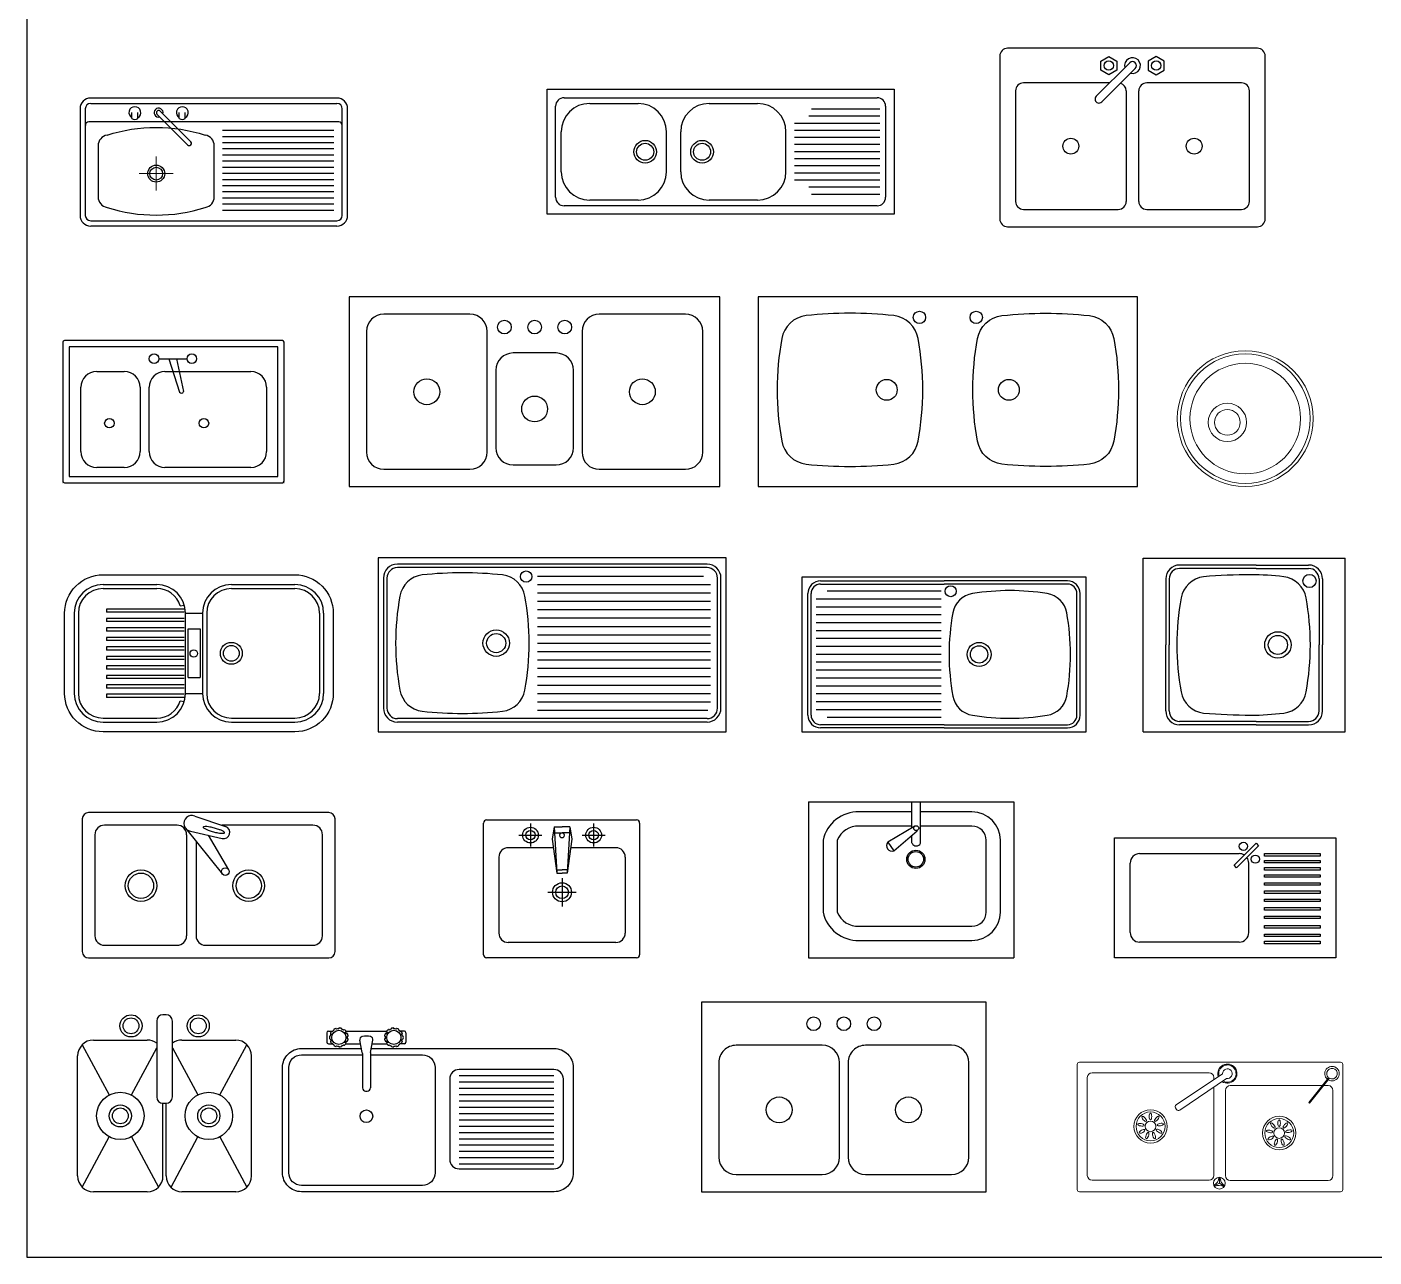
# Model space of a CAD drawing. Header units: inches. Extents: x 5253 to 5716, y 3226 to 3520.
# Drawn here: x 5253.2 to 5408.2, y 3225.5 to 3367.1 of the extents above; entities that cross this region are included whole.
import ezdxf

# ---------------------------------------------------------------- set-up
doc = ezdxf.new("R2010")
doc.units = ezdxf.units.IN
doc.header["$MEASUREMENT"] = 0
doc.layers.add('EX-A-FLOR-FIXT', color=2, linetype='Continuous')

# ---------------------------------------------------------------- blocks, each defined once
blk = doc.blocks.new('A$C24281843')
for p, q in [((1.6258, 0.81), (0.0675, 0.81)), ((0.0675, 0.7762), (1.6258, 0.7762)), ((0, 0.7425), (0, 0.0675)), ((0.3284, 0.6806), (0.3284, 0.7181)), ((0.3659, 0.6806), (0.3659, 0.7181)), ((0.4872, 0.7082), (0.6811, 0.5143)), ((0.701, 0.5342), (0.5071, 0.7281)), ((0.6284, 0.6806), (0.6284, 0.7181)), ((0.6659, 0.6806), (0.6659, 0.7181)), ((1.6933, 0.0675), (1.6933, 0.7425)), ((1.637, 0.66), (0.0563, 0.66)), ((0.134, 0.66), (0.0563, 0.66)), ((0.902, 0.6066), (1.607, 0.6066)), ((0.902, 0.5677), (1.607, 0.5677)), ((0.902, 0.5288), (1.607, 0.5288)), ((0.1145, 0.5081), (0.1145, 0.1856)), ((0.8495, 0.1856), (0.8495, 0.5081)), ((0.902, 0.49), (1.607, 0.49)), ((0.902, 0.4511), (1.607, 0.4511)), ((0.902, 0.4122), (1.607, 0.4122)), ((0.902, 0.3733), (1.607, 0.3733)), ((0.902, 0.3345), (1.607, 0.3345)), ((0.902, 0.2956), (1.607, 0.2956)), ((0.902, 0.2567), (1.607, 0.2567)), ((0.902, 0.2179), (1.607, 0.2179)), ((0.902, 0.179), (1.607, 0.179)), ((0.902, 0.1401), (1.607, 0.1401)), ((0.902, 0.1012), (1.607, 0.1012)), ((0.0675, 0.0337), (1.6258, 0.0337)), ((1.6258, 0), (0.0675, 0))]:
    blk.add_line(p, q)
at = {"lineweight": 0}
for p, q in [((0.482, 0.4393), (0.482, 0.2243)), ((0.3745, 0.3318), (0.5895, 0.3318))]:
    blk.add_line(p, q, dxfattribs=at)
for points in [[(0.0337, 0.7425), (0.0337, 0.0675)], [(1.6595, 0.0675), (1.6595, 0.7425)]]:
    blk.add_lwpolyline(points)
for points in [[(0.1715, 0.5764, -0.154641), (0.7925, 0.5764)], [(0.1715, 0.1174, 0.154641), (0.7925, 0.1174, -0.022148)]]:
    blk.add_lwpolyline(points, format="xyb")
for radius in [0.0538, 0.0403]:
    blk.add_circle((0.482, 0.3318), radius)
for centre, radius, start, end in [((0.0675, 0.7425), 0.0675, 90, 180), ((0.0675, 0.7425), 0.0338, 90, 180), ((1.6258, 0.7425), 0.0675, 0, 90), ((1.6258, 0.7425), 0.0338, 0, 90), ((0.3472, 0.7181), 0.0375, 300, 240), ((0.4972, 0.7181), 0.0281, 345, 285), ((0.4972, 0.7181), 0.0141, 45, 225), ((0.6472, 0.7181), 0.0375, 300, 240), ((0.0563, 0.6375), 0.0225, 90, 180), ((0.3472, 0.7064), 0.0318, 233.91527, 306.08473), ((0.6472, 0.7064), 0.0318, 233.91527, 306.08473), ((1.637, 0.6375), 0.0225, 0, 90), ((0.1845, 0.5076), 0.07, 100.67076, 179.56936), ((0.6911, 0.5242), 0.0141, 225, 45), ((0.7795, 0.5076), 0.07, 0.43064, 79.32924), ((0.1845, 0.1862), 0.07, 180.43064, 259.32924), ((0.7795, 0.1862), 0.07, 280.67076, 359.56936), ((0.0675, 0.0675), 0.0675, 180, 270), ((0.0675, 0.0675), 0.0338, 180, 270), ((1.6258, 0.0675), 0.0675, 270, 0), ((1.6258, 0.0675), 0.0338, 270, 0)]:
    blk.add_arc(centre, radius, start, end)
blk = doc.blocks.new('C1-22')
for p, q in [((0, 0), (0, 44)), ((0, 44), (122, 44)), ((122, 44), (122, 0)), ((3, 6), (3, 38)), ((6, 41), (116, 41)), ((15, 39), (32, 39)), ((57, 39), (74, 39)), ((119, 38), (119, 6)), ((117, 34.5), (92, 34.5)), ((117, 37), (93, 37)), ((5, 15), (5, 29)), ((42, 15), (42, 29)), ((47, 15), (47, 29)), ((84, 15), (84, 29)), ((117, 32), (87, 32)), ((117, 29.5), (87, 29.5)), ((117, 27), (87, 27)), ((117, 24.5), (87, 24.5)), ((117, 22), (87, 22)), ((117, 19.5), (87, 19.5)), ((117, 17), (87, 17)), ((117, 14.5), (87, 14.5)), ((117, 12), (87, 12)), ((117, 9.5), (92, 9.5)), ((32, 5), (15, 5)), ((74, 5), (57, 5)), ((117, 7), (93, 7)), ((122, 0), (0, 0)), ((116, 3), (6, 3))]:
    blk.add_line(p, q)
for centre, radius in [((34.5, 22), 4), ((34.5, 22), 3), ((54.5, 22), 4), ((54.5, 22), 3)]:
    blk.add_circle(centre, radius)
for centre, radius, start, end in [((6, 38), 3, 90, 180), ((15, 29), 10, 90, 180), ((32, 29), 10, 0, 90), ((57, 29), 10, 90, 180), ((74, 29), 10, 0, 90), ((116, 38), 3, 0, 90), ((15, 15), 10, 180, 270), ((32, 15), 10, 270, 0), ((57, 15), 10, 180, 270), ((74, 15), 10, 270, 0), ((6, 6), 3, 180, 270), ((116, 6), 3, 270, 0)]:
    blk.add_arc(centre, radius, start, end)
blk = doc.blocks.new('A$C5C9C5CA0')
at = {"xscale": 9, "yscale": 9, "zscale": 9}
blk.add_blockref('C1-22', (0, 0), dxfattribs=at)
blk = doc.blocks.new('A$C4A50164E')
for p, q in [((815, 565), (25, 565)), ((0, 540), (0, 25)), ((840, 25), (840, 540)), ((50, 485), (50, 135)), ((375, 510), (75, 510)), ((400, 485), (400, 135)), ((440, 135), (440, 485)), ((765, 510), (465, 510)), ((790, 135), (790, 485)), ((517.2, 169.9), (411.2, 63.8)), ((428.8, 46.2), (534.9, 152.2)), ((75, 110), (375, 110)), ((492.7, 110), (765, 110)), ((25, 0), (815, 0))]:
    blk.add_line(p, q)
for points in [[(370, 69.4), (345, 83.9), (320, 69.4), (320, 40.6), (345, 26.1), (370, 40.6)], [(470, 69.4), (495, 83.9), (520, 69.4), (520, 40.6), (495, 26.1), (470, 40.6)]]:
    blk.add_lwpolyline(points, close=True)
for centre, radius in [((225, 310), 25), ((615, 310), 25), ((345, 55), 15), ((495, 55), 15)]:
    blk.add_circle(centre, radius)
for centre, radius, start, end in [((25, 540), 25, 90, 180), ((815, 540), 25, 0, 90), ((75, 485), 25, 90, 180), ((375, 485), 25, 0, 90), ((465, 485), 25, 90, 180), ((765, 485), 25, 0, 90), ((526.1, 161.1), 12.5, 315, 135), ((75, 135), 25, 180, 270), ((375, 135), 25, 270, 0), ((465, 135), 25, 180, 254.3373), ((765, 135), 25, 270, 0), ((420, 55), 25, 75, 15), ((420, 55), 12.5, 135, 315), ((25, 25), 25, 180, 270), ((815, 25), 25, 270, 0)]:
    blk.add_arc(centre, radius, start, end)
blk = doc.blocks.new('A$C1D205A4F')
for p, q in [((0, 600), (0, 0)), ((1172.7, 600), (0, 600)), ((1172.7, 0), (1172.7, 600)), ((381.8, 545.5), (109.1, 545.5)), ((1063.6, 545.5), (790.9, 545.5)), ((54.5, 490.9), (54.5, 109.1)), ((436.4, 109.1), (436.4, 490.9)), ((736.4, 490.9), (736.4, 109.1)), ((1118.2, 109.1), (1118.2, 490.9)), ((54.5, 409.1), (54.5, 109.1)), ((654.5, 422.7), (518.2, 422.7)), ((463.6, 368.2), (463.6, 122.7)), ((709.1, 122.7), (709.1, 368.2)), ((109.1, 54.5), (381.8, 54.5)), ((518.2, 68.2), (654.5, 68.2)), ((790.9, 54.5), (1063.6, 54.5)), ((0, 0), (1172.7, 0))]:
    blk.add_line(p, q)
for centre, radius in [((490.9, 504.5), 21.6), ((586.4, 504.5), 21.6), ((681.8, 504.5), 21.6), ((245.5, 300), 40.9), ((927.3, 300), 40.9), ((586.4, 245.5), 40.9)]:
    blk.add_circle(centre, radius)
for centre, start, end in [((109.1, 490.9), 90, 180), ((381.8, 490.9), 0, 90), ((790.9, 490.9), 90, 180), ((1063.6, 490.9), 0, 90), ((518.2, 368.2), 90, 180), ((654.5, 368.2), 0, 90), ((109.1, 109.1), 180, 270), ((381.8, 109.1), 270, 0), ((518.2, 122.7), 180, 270), ((654.5, 122.7), 270, 0), ((790.9, 109.1), 180, 270), ((1063.6, 109.1), 270, 0)]:
    blk.add_arc(centre, 54.5, start, end)
blk = doc.blocks.new('A$C4D7527A7')
blk.add_lwpolyline([(1200, 0), (1200, 600), (0, 600), (0, 0)], close=True)
for points in [[(290.4, 63.6, 0.025831), (428.9, 70.8, 0.326796), (506.1, 143.8, 0.045328), (520.8, 306, 0.045328), (506.1, 468.2, 0.326796), (428.9, 541.2, 0.025831), (290.4, 548.4, 0.025831), (151.9, 541.2, 0.326796), (74.7, 468.2, 0.045328), (60, 306, 0.045328), (74.7, 143.8, 0.326796), (151.9, 70.8, 0.025831), (290.4, 63.6)], [(909.6, 63.6, -0.025831), (771.1, 70.8, -0.326796), (693.9, 143.8, -0.045328), (679.2, 306, -0.045328), (693.9, 468.2, -0.326796), (771.1, 541.2, -0.025831), (909.6, 548.4, -0.025831), (1048.1, 541.2, -0.326796), (1125.3, 468.2, -0.045328), (1140, 306, -0.045328), (1125.3, 143.8, -0.326796), (1048.1, 70.8, -0.025831), (909.6, 63.6)]]:
    blk.add_lwpolyline(points, format="xyb")
for centre, radius in [((510.2, 535.5), 19.5), ((689.8, 535.5), 19.5), ((406.8, 306), 33), ((793.2, 306), 33)]:
    blk.add_circle(centre, radius)
blk = doc.blocks.new('A$C0C3933DC')
for p, q in [((0, 490), (0, 0)), ((900, 490), (0, 490)), ((59.5, 477.5), (450, 477.5)), ((840.5, 477.5), (450, 477.5)), ((900, 0), (900, 490)), ((19.5, 52.5), (19.5, 437.5)), ((29.5, 52.5), (29.5, 437.5)), ((59.5, 467.5), (450, 467.5)), ((441, 445), (80.7, 445)), ((840.5, 467.5), (450, 467.5)), ((870.5, 52.5), (870.5, 437.5)), ((880.5, 52.5), (880.5, 437.5)), ((441, 420), (45, 420)), ((441, 395), (45, 395)), ((441, 370), (45, 370)), ((441, 345), (45, 345)), ((441, 320), (45, 320)), ((441, 295), (45, 295)), ((441, 270), (45, 270)), ((441, 245), (45, 245)), ((441, 220), (45, 220)), ((441, 195), (45, 195)), ((441, 170), (45, 170)), ((441, 145), (45, 145)), ((441, 120), (45, 120)), ((441, 95), (45, 95)), ((441, 70), (45, 70)), ((441, 45), (80.7, 45)), ((0, 0), (900, 0)), ((450, 22.5), (59.5, 22.5)), ((450, 12.5), (59.5, 12.5)), ((450, 22.5), (840.5, 22.5)), ((450, 12.5), (840.5, 12.5))]:
    blk.add_line(p, q)
for centre, radius in [((471, 445), 17.5), ((561, 245), 38), ((561, 245), 27.5)]:
    blk.add_circle(centre, radius)
for centre, radius, start, end in [((59.5, 437.5), 40, 90, 180), ((840.5, 437.5), 40, 0, 90), ((59.5, 437.5), 30, 90, 180), ((551.5, 363.5), 75, 99.0787, 169.8852), ((658, -303), 750, 80.9213, 99.0787), ((764.5, 363.5), 75, 10.1148, 80.9213), ((840.5, 437.5), 30, 0, 90), ((1216, 245), 750, 169.8852, 190.1148), ((100, 245), 750, 349.8852, 10.1148), ((551.5, 126.5), 75, 190.1148, 260.9213), ((764.5, 126.5), 75, 279.0787, 349.8852), ((59.5, 52.5), 40, 180, 270), ((59.5, 52.5), 30, 180, 270), ((658, 793), 750, 260.9213, 279.0787), ((840.5, 52.5), 30, 270, 0), ((840.5, 52.5), 40, 270, 0)]:
    blk.add_arc(centre, radius, start, end)
blk = doc.blocks.new('A$C2D3F5BEA')
for p, q in [((1100.9, 550.5), (0, 550.5)), ((0, 550.5), (0, 0)), ((1040.4, 530.7), (60.6, 530.7)), ((1040.4, 519.6), (60.6, 519.6)), ((1100.9, 0), (1100.9, 550.5)), ((16.5, 486.6), (16.5, 74.9)), ((27.5, 486.6), (27.5, 74.9)), ((504.2, 493.1), (1029, 493.1)), ((1073.4, 74.9), (1073.4, 486.6)), ((1084.4, 74.9), (1084.4, 486.6)), ((504.2, 466.5), (1051.4, 466.5)), ((504.2, 440), (1051.4, 440)), ((504.2, 413.4), (1051.4, 413.4)), ((504.2, 386.9), (1051.4, 386.9)), ((504.2, 360.4), (1051.4, 360.4)), ((504.2, 333.8), (1051.4, 333.8)), ((504.2, 307.3), (1051.4, 307.3)), ((504.2, 280.7), (1051.4, 280.7)), ((504.2, 254.2), (1051.4, 254.2)), ((504.2, 227.6), (1051.4, 227.6)), ((504.2, 201.1), (1051.4, 201.1)), ((504.2, 174.6), (1051.4, 174.6)), ((504.2, 148), (1051.4, 148)), ((504.2, 121.5), (1051.4, 121.5)), ((504.2, 94.9), (1051.4, 94.9)), ((504.2, 68.4), (1043.1, 68.4)), ((1040.4, 41.8), (60.6, 41.8)), ((1040.4, 30.8), (60.6, 30.8)), ((0, 0), (1100.9, 0))]:
    blk.add_line(p, q)
for centre, radius in [((468.1, 491.3), 17.9), ((373.2, 280.7), 41.8), ((373.2, 280.7), 30.3)]:
    blk.add_circle(centre, radius)
for centre, radius, start, end in [((60.6, 486.6), 44, 90, 180), ((60.6, 486.6), 33, 90, 180), ((1040.4, 486.6), 44, 0, 90), ((1040.4, 486.6), 33, 0, 90), ((149.8, 414.7), 82.6, 97.23, 169.6188), ((266.4, -728.8), 1232, 89.999, 95.9178), ((266.4, -728.8), 1232, 84.0822, 90.001), ((383.1, 414.7), 82.6, 10.3812, 82.77), ((880.8, 280.7), 825.7, 169.6188, 180), ((-347.9, 280.7), 825.7, 0, 10.3812), ((880.8, 280.7), 825.7, 180, 190.3812), ((-347.9, 280.7), 825.7, 349.6188, 0), ((149.8, 146.8), 82.6, 190.3812, 262.77), ((383.1, 146.8), 82.6, 277.23, 349.6188), ((60.6, 74.9), 44, 180, 270), ((60.6, 74.9), 33, 180, 270), ((266.4, 1290.3), 1232, 264.0822, 270.001), ((266.4, 1290.3), 1232, 269.999, 275.9178), ((1040.4, 74.9), 44, 270, 0), ((1040.4, 74.9), 33, 270, 0)]:
    blk.add_arc(centre, radius, start, end)
blk = doc.blocks.new('A$C104A406A')
for p, q in [((121.5, 466.5), (291.5, 466.5)), ((121.5, 453.5), (291.5, 453.5)), ((527.5, 466.5), (728.5, 466.5)), ((527.5, 453.5), (728.5, 453.5)), ((132.9, 388.7), (132.9, 378.7)), ((378.4, 388.7), (132.9, 388.7)), ((365.8, 399.2), (379, 400.6)), ((30.5, 375.5), (30.5, 121.5)), ((43.5, 375.5), (43.5, 121.5)), ((378.4, 378.7), (132.9, 378.7)), ((132.9, 358.7), (132.9, 348.7)), ((378.4, 358.7), (132.9, 358.7)), ((378.4, 348.7), (132.9, 348.7)), ((382.5, 121.5), (382.5, 375.5)), ((382.5, 375.5), (436.5, 375.5)), ((436.5, 375.5), (436.5, 121.5)), ((449.5, 375.5), (449.5, 121.5)), ((806.5, 375.5), (806.5, 121.5)), ((819.5, 375.5), (819.5, 121.5)), ((132.9, 328.7), (132.9, 318.7)), ((378.4, 328.7), (132.9, 328.7)), ((378.4, 318.7), (132.9, 318.7)), ((132.9, 298.7), (132.9, 288.7)), ((378.4, 298.7), (132.9, 298.7)), ((390.5, 171.5), (390.5, 325.5)), ((390.5, 325.5), (428.5, 325.5)), ((428.5, 325.5), (428.5, 171.5)), ((378.4, 288.7), (132.9, 288.7)), ((378.4, 268.7), (132.9, 268.7)), ((132.9, 268.7), (132.9, 258.7)), ((378.4, 258.7), (132.9, 258.7)), ((132.9, 238.7), (132.9, 228.7)), ((378.4, 238.7), (132.9, 238.7)), ((378.4, 228.7), (132.9, 228.7)), ((132.9, 208.7), (132.9, 198.7)), ((378.4, 208.7), (132.9, 208.7)), ((378.4, 198.7), (132.9, 198.7)), ((132.9, 178.7), (132.9, 168.7)), ((378.4, 178.7), (132.9, 178.7)), ((390.5, 171.5), (428.5, 171.5)), ((378.4, 168.7), (132.9, 168.7)), ((132.9, 148.7), (132.9, 138.7)), ((378.4, 148.7), (132.9, 148.7)), ((378.4, 138.7), (132.9, 138.7)), ((132.9, 118.7), (132.9, 108.7)), ((378.4, 118.7), (132.9, 118.7)), ((378.4, 108.7), (132.9, 108.7)), ((365.8, 97.8), (379, 96.4)), ((382.5, 121.5), (436.5, 121.5)), ((121.5, 43.5), (291.5, 43.5)), ((527.5, 43.5), (728.5, 43.5)), ((121.5, 30.5), (291.5, 30.5)), ((527.5, 30.5), (728.5, 30.5))]:
    blk.add_line(p, q)
blk.add_lwpolyline([(728.5, 497, -0.414214), (850, 375.5), (850, 121.5, -0.414214), (728.5, 0), (121.5, 0, -0.414214), (0, 121.5), (0, 375.5, -0.414214), (121.5, 497), (728.5, 497)], format="xyb")
for centre, radius in [((408.5, 248), 11.7), ((527.5, 248.5), 34.6), ((527.5, 248.5), 25)]:
    blk.add_circle(centre, radius)
for centre, radius, start, end in [((121.5, 375.5), 91, 90, 180), ((121.5, 375.5), 78, 90, 180), ((291.5, 375.5), 91, 0, 90), ((291.5, 375.5), 78, 17.707, 90), ((527.5, 375.5), 91, 90, 180), ((527.5, 375.5), 78, 90, 180), ((728.5, 375.5), 91, 0, 90), ((728.5, 375.5), 78, 0, 90), ((121.5, 121.5), 91, 180, 270), ((121.5, 121.5), 78, 180, 270), ((291.5, 121.5), 91, 270, 0), ((291.5, 121.5), 78, 270, 342.293), ((527.5, 121.5), 91, 180, 270), ((527.5, 121.5), 78, 180, 270), ((728.5, 121.5), 78, 270, 0), ((728.5, 121.5), 91, 270, 0)]:
    blk.add_arc(centre, radius, start, end)
blk = doc.blocks.new('A$C027A7443')
for p, q in [((0, 0), (0, 550)), ((0, 550), (639, 550)), ((357.5, 528), (115.5, 528)), ((357.5, 517), (115.5, 517)), ((357.5, 528), (523.5, 528)), ((357.5, 517), (523.5, 517)), ((639, 0), (639, 550)), ((71.5, 484), (71.5, 275)), ((82.5, 484), (82.5, 275)), ((556.5, 484), (556.5, 275)), ((567.5, 484), (567.5, 275)), ((71.5, 66), (71.5, 275)), ((82.5, 66), (82.5, 275)), ((556.5, 66), (556.5, 275)), ((567.5, 66), (567.5, 275)), ((0, 0), (639, 0)), ((357.5, 33), (115.5, 33)), ((357.5, 22), (115.5, 22)), ((357.5, 33), (523.5, 33)), ((357.5, 22), (523.5, 22))]:
    blk.add_line(p, q)
for centre, radius in [((526.1, 477.4), 20.9), ((426.3, 275), 41.8), ((426.3, 275), 30.3)]:
    blk.add_circle(centre, radius)
for centre, radius, start, end in [((115.5, 484), 44, 90, 180), ((115.5, 484), 33, 90, 180), ((523.5, 484), 44, 0, 90), ((523.5, 484), 33, 0, 90), ((201.4, 408.8), 82.5, 97.23, 169.6188), ((341, -1220.9), 1718.1, 89.9987, 95.0083), ((341, -327.8), 825, 82.77, 90), ((434.5, 408.8), 82.5, 10.3812, 82.77), ((931.7, 275), 825, 169.6188, 180), ((-295.9, 275), 825, 0, 10.3812), ((931.7, 275), 825, 180, 190.3812), ((-295.9, 275), 825, 349.6188, 0), ((201.4, 141.2), 82.5, 190.3812, 262.77), ((434.5, 141.2), 82.5, 277.23, 349.6188), ((115.5, 66), 44, 180, 270), ((115.5, 66), 33, 180, 270), ((341, 1771), 1718.1, 264.9917, 270.0013), ((341, 877.8), 825, 270, 277.23), ((523.5, 66), 33, 270, 0), ((523.5, 66), 44, 270, 0)]:
    blk.add_arc(centre, radius, start, end)
blk = doc.blocks.new('A$C150059BC')
for p, q in [((0, 440), (0, 20)), ((780, 460), (20, 460)), ((356.1, 448.8), (453.2, 416.3)), ((800, 20), (800, 440)), ((40, 390), (40, 70)), ((300, 420), (70, 420)), ((326.9, 410.1), (443.2, 265.5)), ((330, 390), (330, 70)), ((342.5, 401), (442.3, 377.8)), ((397.9, 388.1), (462.9, 279.2)), ((730, 420), (442, 420)), ((760, 70), (760, 390)), ((360, 369), (360, 70)), ((70, 40), (300, 40)), ((390, 40), (730, 40)), ((20, 0), (780, 0))]:
    blk.add_line(p, q)
blk.add_lwpolyline([(414.9, 399.1, 0.018102), (429, 395.9, 0.025239), (439.2, 394.6, 0.056709), (448.7, 394.9, 0.301374), (450.2, 396.2, 0.301374), (449.6, 398, 0.056709), (441.4, 402.9, 0.025239), (431.8, 406.7, 0.018102), (418, 410.9, 0.018102), (404, 414, 0.025239), (393.7, 415.4, 0.056709), (384.2, 415.1, 0.301374), (382.8, 413.8, 0.301374), (383.4, 411.9, 0.056709), (391.6, 407, 0.025239), (401.2, 403.2, 0.018102)], format="xyb", close=True)
for centre, radius in [((185.7, 228.5), 50), ((185.7, 228.5), 40), ((452.6, 273), 12), ((526.8, 228.5), 50), ((526.8, 228.5), 40)]:
    blk.add_circle(centre, radius)
for centre, radius, start, end in [((20, 440), 20, 90, 180), ((346.4, 425.7), 25, 67.3005, 261.0585), ((780, 440), 20, 0, 90), ((70, 390), 30, 90, 180), ((300, 390), 30, 0, 90), ((446.8, 397.3), 20, 256.8892, 71.4698), ((730, 390), 30, 0, 90), ((70, 70), 30, 180, 270), ((300, 70), 30, 270, 0), ((390, 70), 30, 180, 270), ((730, 70), 30, 270, 0), ((20, 20), 20, 180, 270), ((780, 20), 20, 270, 0)]:
    blk.add_arc(centre, radius, start, end)
blk = doc.blocks.new('A$C59496944')
blk.add_blockref('A$C150059BC', (0, 0))
blk = doc.blocks.new('A$C42714C99')
at = {"linetype": 'Continuous'}
for p, q in [((0, 445), (0, 5)), ((695, 450), (5, 450)), ((20, 430), (20, 20)), ((680, 430), (20, 430)), ((680, 20), (680, 430)), ((700, 5), (700, 445)), ((303.8, 392.6), (393.1, 392.6)), ((335.3, 392.6), (369.3, 287.1)), ((360, 392.6), (382, 288.3)), ((107.3, 352.2), (194.5, 352.2)), ((323.1, 352.2), (594.9, 352.2)), ((57.3, 98.6), (57.3, 302.2)), ((244.5, 302.2), (244.5, 98.6)), ((273.1, 98.6), (273.1, 302.2)), ((644.9, 302.2), (644.9, 98.6)), ((194.5, 48.6), (107.3, 48.6)), ((594.9, 48.6), (323.1, 48.6)), ((5, 0), (695, 0)), ((20, 20), (680, 20))]:
    blk.add_line(p, q, dxfattribs=at)
for centre in [(288.7, 392.6), (408.3, 392.6), (147.5, 188.3), (446.5, 188.3)]:
    blk.add_circle(centre, 15.1, dxfattribs=at)
for centre, radius, start, end in [((5, 445), 5, 90, 180), ((695, 445), 5, 0, 90), ((107.3, 302.2), 50, 90, 180), ((194.5, 302.2), 50, 0, 90), ((323.1, 302.2), 50, 90, 180), ((594.9, 302.2), 50, 0, 90), ((375.4, 290.3), 6.89, 207.5958, 343.0526), ((107.3, 98.6), 50, 180, 270), ((194.5, 98.6), 50, 270, 0), ((323.1, 98.6), 50, 180, 270), ((594.9, 98.6), 50, 270, 0), ((5, 5), 5, 180, 270), ((1, 1), 1, 180, 270), ((695, 5), 5, 270, 0), ((699, 1), 1, 270, 0)]:
    blk.add_arc(centre, radius, start, end, dxfattribs=at)
blk = doc.blocks.new('A$C00DA51E9')
blk.add_blockref('A$C42714C99', (0, 0))
blk = doc.blocks.new('A$C635F4E63')
for p, q in [((0, 10), (0, 426.6)), ((10, 436.6), (483.9, 436.6)), ((493.9, 426.6), (493.9, 10)), ((111.9, 388.7), (185, 388.7)), ((148.5, 425.2), (148.5, 352.2)), ((223.5, 415), (217, 376.2)), ((223.5, 415), (248.5, 415)), ((223.5, 415), (231.8, 268.5)), ((224.6, 395.4), (248.5, 395.4)), ((273.5, 415), (248.5, 415)), ((272.3, 395.4), (248.5, 395.4)), ((273.5, 415), (265.2, 268.5)), ((273.5, 415), (279.9, 376.2)), ((311.9, 388.7), (385, 388.7)), ((348.5, 425.2), (348.5, 352.2)), ((220.8, 348.8), (78.5, 348.8)), ((217, 376.2), (231.8, 268.5)), ((279.9, 376.2), (265.2, 268.5)), ((418.5, 348.8), (276.2, 348.8)), ((48.5, 318.8), (48.5, 78.8)), ((448.5, 318.8), (448.5, 78.8)), ((231.3, 278.6), (248.5, 278.6)), ((231.8, 268.5), (248.5, 268.5)), ((265.6, 278.6), (248.5, 278.6)), ((265.2, 268.5), (248.5, 268.5)), ((248.5, 252.8), (248.5, 162.6)), ((203.4, 207.7), (293.5, 207.7)), ((418.5, 48.8), (78.5, 48.8)), ((483.9, 0), (10, 0))]:
    blk.add_line(p, q)
for centre, radius in [((148.5, 388.7), 25), ((148.5, 388.7), 15), ((348.5, 388.7), 25), ((348.5, 388.7), 15), ((248.5, 207.7), 30), ((248.5, 207.7), 20)]:
    blk.add_circle(centre, radius)
for centre, radius, start, end in [((10, 426.6), 10, 90, 180), ((483.9, 426.6), 10, 0, 90), ((247.3, 388), 7.19, 80.5252, 279.4748), ((249.6, 388), 7.19, 260.5252, 99.4748), ((78.5, 318.8), 30, 90, 180), ((418.5, 318.8), 30, 0, 90), ((78.5, 78.8), 30, 180, 270), ((418.5, 78.8), 30, 270, 0), ((10, 10), 10, 180, 270), ((483.9, 10), 10, 270, 0)]:
    blk.add_arc(centre, radius, start, end)
blk = doc.blocks.new('A$C08435A84')
for p, q in [((0, 493.9), (650, 493.9)), ((0, 493.9), (0, 0)), ((327.4, 413), (327.4, 493.9)), ((354.4, 362.9), (354.4, 493.9)), ((650, 493.9), (650, 0)), ((327.4, 462.2), (160.3, 462.2)), ((327.4, 462.2), (160.3, 462.2)), ((327.4, 462.2), (160.3, 462.2)), ((517.2, 462.2), (354.4, 462.2)), ((517.2, 462.2), (354.4, 462.2)), ((517.2, 462.2), (354.4, 462.2)), ((327.4, 417.2), (160.3, 417.2)), ((336.2, 417.2), (251.4, 366.1)), ((269.7, 338.9), (344, 402.7)), ((327.4, 363), (327.4, 388.2)), ((517.2, 417.2), (354.4, 417.2)), ((46.1, 372.2), (46.1, 145.1)), ((46.1, 372.2), (46.1, 145.1)), ((91.1, 372.2), (91.1, 145.1)), ((251.4, 366.1), (269.7, 338.9)), ((562.2, 145.1), (562.2, 372.2)), ((607.2, 145.1), (607.2, 372.2)), ((160.3, 100.1), (517.2, 100.1)), ((160.3, 55.1), (517.2, 55.1)), ((0, 0), (650, 0))]:
    blk.add_line(p, q)
for centre, radius in [((340.8, 410.6), 7.79), ((339.7, 312), 28.9), ((339.7, 312.1), 24.4)]:
    blk.add_circle(centre, radius)
for centre, radius, start, end in [((157.1, 348.8), 113.4, 88.3831, 168.1186), ((517.2, 372.2), 90, 0, 90), ((157.3, 346.1), 71.2, 87.6157, 158.4848), ((517.2, 372.2), 45, 0, 90), ((264.2, 355.2), 17.3, 140.6785, 288.7976), ((341.1, 369.2), 14.9, 204.7829, 334.8957), ((157.1, 168.4), 113.4, 191.8814, 271.6169), ((157.3, 171.2), 71.2, 201.5152, 272.3843), ((517.2, 145.1), 45, 270, 0), ((517.2, 145.1), 90, 270, 0)]:
    blk.add_arc(centre, radius, start, end)
blk = doc.blocks.new('A$C49617FB3')
for p, q in [((0, 0), (0, 380.2)), ((0, 380.2), (700.3, 380.2)), ((378.5, 293.7), (448.3, 363.5)), ((456.5, 355.2), (386.7, 285.4)), ((448.3, 363.5), (456.5, 355.2)), ((700.3, 380.2), (700.3, 0)), ((50, 80), (50, 300.1)), ((80, 330.1), (395.2, 330.1)), ((425.2, 80), (425.2, 300.1)), ((475.2, 322.3), (475.2, 330.1)), ((475.2, 330.1), (650.7, 330.1)), ((475.2, 330.1), (650.3, 330.1)), ((650.7, 322.3), (475.2, 322.3)), ((475.2, 301), (475.2, 308.8)), ((475.2, 308.8), (650.7, 308.8)), ((650.7, 301), (475.2, 301)), ((650.7, 330.1), (650.7, 322.3)), ((650.7, 308.8), (650.7, 301)), ((386.7, 285.4), (378.5, 293.7)), ((475.2, 278.2), (475.2, 286)), ((475.2, 286), (650.7, 286)), ((650.7, 278.2), (475.2, 278.2)), ((475.2, 255.4), (475.2, 263.3)), ((475.2, 263.3), (650.7, 263.3)), ((650.7, 286), (650.7, 278.2)), ((650.7, 263.3), (650.7, 255.4)), ((650.7, 255.4), (475.2, 255.4)), ((475.2, 229.8), (475.2, 237.6)), ((475.2, 237.6), (650.7, 237.6)), ((650.7, 229.8), (475.2, 229.8)), ((650.7, 237.6), (650.7, 229.8)), ((475.2, 204.2), (475.2, 212)), ((475.2, 212), (650.7, 212)), ((650.7, 204.2), (475.2, 204.2)), ((475.2, 178.6), (475.2, 186.4)), ((475.2, 186.4), (650.7, 186.4)), ((650.7, 178.6), (475.2, 178.6)), ((650.7, 212), (650.7, 204.2)), ((650.7, 186.4), (650.7, 178.6)), ((475.2, 151.5), (475.2, 159.3)), ((475.2, 159.3), (650.7, 159.3)), ((650.7, 151.5), (475.2, 151.5)), ((475.2, 124.5), (475.2, 132.3)), ((475.2, 132.3), (650.7, 132.3)), ((650.7, 159.3), (650.7, 151.5)), ((650.7, 132.3), (650.7, 124.5)), ((650.7, 124.5), (475.2, 124.5)), ((475.2, 94.6), (475.2, 102.4)), ((475.2, 102.4), (650.7, 102.4)), ((650.7, 94.6), (475.2, 94.6)), ((650.7, 102.4), (650.7, 94.6)), ((395.2, 50), (80, 50)), ((475.2, 67.5), (475.2, 75.4)), ((475.2, 75.4), (650.7, 75.4)), ((650.7, 67.5), (475.2, 67.5)), ((475.2, 44.8), (475.2, 52.6)), ((475.2, 52.6), (650.7, 52.6)), ((650.7, 44.8), (475.2, 44.8)), ((650.7, 75.4), (650.7, 67.5)), ((650.7, 52.6), (650.7, 44.8)), ((700.3, 0), (0, 0))]:
    blk.add_line(p, q)
for centre in [(408.3, 353.3), (446.1, 312.6)]:
    blk.add_circle(centre, 13)
for centre, start, end in [((80, 300.1), 90, 180), ((395.2, 300.1), 58.9255, 90), ((395.2, 300.1), 0, 36.5558), ((80, 80), 180, 270), ((395.2, 80), 270, 0)]:
    blk.add_arc(centre, 30, start, end)
blk = doc.blocks.new('A$C613063E2')
for p, q in [((280, 560), (270, 560)), ((250, 540), (250, 300)), ((300, 300), (300, 540)), ((50, 480), (220, 480)), ((330, 480), (500, 480)), ((0, 50), (0, 430)), ((14.6, 465.4), (99.7, 306.2)), ((170.3, 306.2), (250, 455.3)), ((300, 455.3), (379.7, 306.2)), ((450.3, 306.2), (535.4, 465.4)), ((550, 50), (550, 430)), ((270, 50), (270, 280)), ((270, 280), (280, 280)), ((280, 50), (280, 280)), ((14.6, 14.6), (99.7, 173.8)), ((170.3, 173.8), (255.4, 14.6)), ((295.9, 14.6), (379.7, 173.8)), ((450.3, 173.8), (535.4, 14.6)), ((220, 0), (50, 0)), ((500, 0), (330, 0))]:
    blk.add_line(p, q)
for centre, radius in [((168.9, 525), 35), ((381.6, 525), 35), ((168.9, 525), 25), ((381.6, 525), 25), ((135, 240), 75), ((415, 240), 75), ((135, 240), 35), ((135, 240), 25), ((415, 240), 35), ((415, 240), 25)]:
    blk.add_circle(centre, radius)
for centre, radius, start, end in [((270, 540), 20, 90, 180), ((280, 540), 20, 0, 90), ((50, 430), 50, 90, 180), ((220, 430), 50, 53.1301, 90), ((330, 430), 50, 90, 126.8699), ((500, 430), 50, 0, 90), ((270, 300), 20, 180, 270), ((280, 300), 20, 270, 0), ((50, 50), 50, 180, 270), ((220, 50), 50, 270, 0), ((330, 50), 50, 180, 270), ((500, 50), 50, 270, 0)]:
    blk.add_arc(centre, radius, start, end)
blk = doc.blocks.new('TARJA2')
for p, q in [((-0.1232, -0.0169), (-0.1232, -0.0469)), ((-0.1182, -0.0119), (-0.1039, -0.0119)), ((-0.1122, -0.0279), (-0.1134, -0.0278)), ((-0.1122, -0.0358), (-0.1134, -0.0359)), ((-0.11, -0.0204), (-0.1111, -0.0199)), ((-0.1058, -0.0138), (-0.1067, -0.013)), ((-0.0999, -0.0087), (-0.1005, -0.0077)), ((-0.0928, -0.0055), (-0.0931, -0.0043)), ((-0.085, -0.0044), (-0.085, -0.0031)), ((-0.0773, -0.0055), (-0.0769, -0.0043)), ((-0.0701, -0.0087), (-0.0695, -0.0077)), ((-0.0642, -0.0138), (-0.0633, -0.013)), ((-0.0629, -0.0119), (0.0668, -0.0119)), ((-0.06, -0.0204), (-0.0589, -0.0199)), ((-0.0578, -0.0279), (-0.0566, -0.0278)), ((-0.0578, -0.0358), (-0.0566, -0.0359)), ((-0.0109, -0.0792), (-0.0187, -0.0409)), ((0.0149, -0.0792), (0.0226, -0.0409)), ((0.0617, -0.0279), (0.0605, -0.0278)), ((0.0617, -0.0358), (0.0605, -0.0359)), ((0.0639, -0.0204), (0.0628, -0.0199)), ((0.0682, -0.0138), (0.0672, -0.013)), ((0.0741, -0.0087), (0.0734, -0.0077)), ((0.0812, -0.0055), (0.0809, -0.0043)), ((0.0889, -0.0044), (0.0889, -0.0031)), ((0.0967, -0.0055), (0.097, -0.0043)), ((0.1038, -0.0087), (0.1045, -0.0077)), ((0.1221, -0.0119), (0.1078, -0.0119)), ((0.1097, -0.0138), (0.1107, -0.013)), ((0.114, -0.0204), (0.1151, -0.0199)), ((0.1162, -0.0279), (0.1174, -0.0278)), ((0.1162, -0.0358), (0.1174, -0.0359)), ((0.1271, -0.0169), (0.1271, -0.0469)), ((-0.1182, -0.0519), (-0.1039, -0.0519)), ((-0.11, -0.0433), (-0.1111, -0.0438)), ((-0.1058, -0.0499), (-0.1067, -0.0507)), ((-0.0999, -0.055), (-0.1005, -0.056)), ((-0.0928, -0.0582), (-0.0931, -0.0594)), ((-0.085, -0.0594), (-0.085, -0.0606)), ((-0.0773, -0.0582), (-0.0769, -0.0594)), ((-0.0701, -0.055), (-0.0695, -0.056)), ((-0.0642, -0.0499), (-0.0633, -0.0507)), ((-0.0629, -0.0519), (-0.0165, -0.0519)), ((-0.06, -0.0433), (-0.0589, -0.0438)), ((-0.0105, -0.0832), (-0.0105, -0.1919)), ((0.0145, -0.0832), (0.0145, -0.1919)), ((0.0204, -0.0519), (0.0668, -0.0519)), ((0.0639, -0.0433), (0.0628, -0.0438)), ((0.0682, -0.0499), (0.0672, -0.0507)), ((0.0741, -0.055), (0.0734, -0.056)), ((0.0812, -0.0582), (0.0809, -0.0594)), ((0.0889, -0.0594), (0.0889, -0.0606)), ((0.0967, -0.0582), (0.097, -0.0594)), ((0.1038, -0.055), (0.1045, -0.056)), ((0.1221, -0.0519), (0.1078, -0.0519)), ((0.1097, -0.0499), (0.1107, -0.0507)), ((0.114, -0.0433), (0.1151, -0.0438)), ((0.2656, -0.1634), (0.2656, -0.4178)), ((0.5952, -0.1334), (0.2956, -0.1334)), ((0.5952, -0.1534), (0.2956, -0.1534)), ((0.6252, -0.4178), (0.6252, -0.1634)), ((-0.0005, -0.2019), (0.0045, -0.2019)), ((0.5952, -0.1734), (0.2956, -0.1734)), ((0.5952, -0.1934), (0.2956, -0.1934)), ((0.5952, -0.2134), (0.2956, -0.2134)), ((0.5952, -0.2334), (0.2956, -0.2334)), ((0.5952, -0.2534), (0.2956, -0.2534)), ((0.5952, -0.2734), (0.2956, -0.2734)), ((0.5952, -0.2934), (0.2956, -0.2934)), ((0.5952, -0.3134), (0.2956, -0.3134)), ((0.5952, -0.3334), (0.2956, -0.3334)), ((0.5952, -0.3534), (0.2956, -0.3534)), ((0.5952, -0.3734), (0.2956, -0.3734)), ((0.5952, -0.3934), (0.2956, -0.3934)), ((0.5952, -0.4134), (0.2956, -0.4134)), ((0.5952, -0.4334), (0.2956, -0.4334)), ((0.2956, -0.4478), (0.5952, -0.4478))]:
    blk.add_line(p, q)
for points in [[(0.0173, -0.0671), (0.5964, -0.0671, -0.414214), (0.6564, -0.1271), (0.6564, -0.4602, -0.414214), (0.5964, -0.5202), (-0.2033, -0.5202, -0.414214), (-0.2633, -0.4602), (-0.2633, -0.1271, -0.414214)], [(-0.2633, -0.1271, -0.414214), (-0.2033, -0.0671), (-0.0134, -0.0671, -0.414214)], [(0.0145, -0.0871), (0.1793, -0.0871, -0.414214), (0.2193, -0.1271), (0.2193, -0.4602, -0.414214), (0.1793, -0.5002), (-0.2033, -0.5002, -0.414214), (-0.2433, -0.4602), (-0.2433, -0.1271, -0.414214)], [(-0.2433, -0.1271, -0.414214), (-0.2033, -0.0871), (-0.0105, -0.0871, -0.414214)]]:
    blk.add_lwpolyline(points, format="xyb")
for centre, radius in [((-0.085, -0.0319), 0.0225), ((0.0889, -0.0319), 0.0225), ((0.002, -0.2812), 0.02)]:
    blk.add_circle(centre, radius)
for centre, radius, start, end in [((-0.1182, -0.0169), 0.005, 90, 180), ((-0.085, -0.0319), 0.03, 174.3101, 185.6899), ((-0.1136, -0.029), 0.00125, 81.8182, 174.3101), ((-0.1136, -0.0347), 0.00125, 185.6899, 278.1818), ((-0.085, -0.0319), 0.0275, 155.4545, 171.8182), ((-0.085, -0.0319), 0.0275, 188.1818, 204.5455), ((-0.1106, -0.0188), 0.00125, 152.9626, 245.4545), ((-0.085, -0.0319), 0.03, 141.5828, 152.9626), ((-0.1075, -0.014), 0.00125, 49.0909, 141.5828), ((-0.085, -0.0319), 0.0275, 122.7273, 139.0909), ((-0.0995, -0.007), 0.00125, 120.2354, 212.7273), ((-0.085, -0.0319), 0.03, 108.8555, 120.2354), ((-0.0943, -0.0046), 0.00125, 16.3636, 108.8555), ((-0.085, -0.0319), 0.0275, 90, 106.3636), ((-0.0838, -0.0031), 0.00125, 87.5081, 180), ((-0.085, -0.0319), 0.03, 76.1283, 87.5081), ((-0.0781, -0.0039), 0.00125, 343.6364, 76.1283), ((-0.085, -0.0319), 0.0275, 57.2727, 73.6364), ((-0.0684, -0.0084), 0.00125, 54.7808, 147.2727), ((-0.085, -0.0319), 0.03, 43.401, 54.7808), ((-0.085, -0.0319), 0.0275, 24.5455, 40.9091), ((-0.0641, -0.0121), 0.00125, 310.9091, 43.401), ((-0.0584, -0.0211), 0.00125, 22.0535, 114.5455), ((-0.085, -0.0319), 0.0275, 351.8182, 8.1818), ((-0.085, -0.0319), 0.03, 10.6737, 22.0535), ((-0.085, -0.0319), 0.03, 337.9465, 349.3263), ((-0.0568, -0.0265), 0.00125, 278.1818, 10.6737), ((-0.0568, -0.0372), 0.00125, 349.3263, 81.8182), ((-0.0089, -0.039), 0.01, 101.1605, 191.4527), ((0.002, -0.094), 0.0661, 78.8395, 101.1605), ((0.0128, -0.039), 0.01, 348.5473, 78.8395), ((0.0607, -0.0265), 0.00125, 169.3263, 261.8182), ((0.0607, -0.0372), 0.00125, 98.1818, 190.6737), ((0.0889, -0.0319), 0.03, 157.9465, 169.3263), ((0.0889, -0.0319), 0.03, 190.6737, 202.0535), ((0.0623, -0.0211), 0.00125, 65.4545, 157.9465), ((0.0889, -0.0319), 0.0275, 171.8182, 188.1818), ((0.0889, -0.0319), 0.0275, 139.0909, 155.4545), ((0.0681, -0.0121), 0.00125, 136.599, 229.0909), ((0.0889, -0.0319), 0.03, 125.2192, 136.599), ((0.0724, -0.0084), 0.00125, 32.7273, 125.2192), ((0.0889, -0.0319), 0.0275, 106.3636, 122.7273), ((0.0821, -0.0039), 0.00125, 103.8717, 196.3636), ((0.0889, -0.0319), 0.03, 92.4919, 103.8717), ((0.0877, -0.0031), 0.00125, 0, 92.4919), ((0.0889, -0.0319), 0.0275, 73.6364, 90), ((0.0982, -0.0046), 0.00125, 71.1445, 163.6364), ((0.0889, -0.0319), 0.03, 59.7646, 71.1445), ((0.0889, -0.0319), 0.0275, 40.9091, 57.2727), ((0.1034, -0.007), 0.00125, 327.2727, 59.7646), ((0.1115, -0.014), 0.00125, 38.4172, 130.9091), ((0.0889, -0.0319), 0.03, 27.0374, 38.4172), ((0.0889, -0.0319), 0.0275, 8.1818, 24.5455), ((0.0889, -0.0319), 0.0275, 335.4545, 351.8182), ((0.1146, -0.0188), 0.00125, 294.5455, 27.0374), ((0.1176, -0.029), 0.00125, 5.6899, 98.1818), ((0.1176, -0.0347), 0.00125, 261.8182, 354.3101), ((0.0889, -0.0319), 0.03, 354.3101, 5.6899), ((0.1221, -0.0169), 0.005, 0, 90), ((-0.1182, -0.0469), 0.005, 180, 270), ((-0.1106, -0.0449), 0.00125, 114.5455, 207.0374), ((-0.085, -0.0319), 0.03, 207.0374, 218.4172), ((-0.1075, -0.0497), 0.00125, 218.4172, 310.9091), ((-0.085, -0.0319), 0.0275, 220.9091, 237.2727), ((-0.0995, -0.0567), 0.00125, 147.2727, 239.7646), ((-0.085, -0.0319), 0.03, 239.7646, 251.1445), ((-0.0943, -0.0591), 0.00125, 251.1445, 343.6364), ((-0.085, -0.0319), 0.0275, 253.6364, 270), ((-0.0838, -0.0606), 0.00125, 180, 272.4919), ((-0.085, -0.0319), 0.03, 272.4919, 283.8717), ((-0.0781, -0.0598), 0.00125, 283.8717, 16.3636), ((-0.085, -0.0319), 0.0275, 286.3636, 302.7273), ((-0.0684, -0.0553), 0.00125, 212.7273, 305.2192), ((-0.085, -0.0319), 0.03, 305.2192, 316.599), ((-0.085, -0.0319), 0.0275, 319.0909, 335.4545), ((-0.0641, -0.0516), 0.00125, 316.599, 49.0909), ((-0.0584, -0.0426), 0.00125, 245.4545, 337.9465), ((-0.0305, -0.0832), 0.02, 0, 11.4527), ((-0.0205, -0.0822), 0.01, 0, 11.4527), ((0.0345, -0.0832), 0.02, 168.5473, 180), ((0.0623, -0.0426), 0.00125, 202.0535, 294.5455), ((0.0889, -0.0319), 0.0275, 204.5455, 220.9091), ((0.0681, -0.0516), 0.00125, 130.9091, 223.401), ((0.0889, -0.0319), 0.03, 223.401, 234.7808), ((0.0724, -0.0553), 0.00125, 234.7808, 327.2727), ((0.0889, -0.0319), 0.0275, 237.2727, 253.6364), ((0.0821, -0.0598), 0.00125, 163.6364, 256.1283), ((0.0889, -0.0319), 0.03, 256.1283, 267.5081), ((0.0877, -0.0606), 0.00125, 267.5081, 360), ((0.0889, -0.0319), 0.0275, 270, 286.3636), ((0.0982, -0.0591), 0.00125, 196.3636, 288.8555), ((0.0889, -0.0319), 0.03, 288.8555, 300.2354), ((0.0889, -0.0319), 0.0275, 302.7273, 319.0909), ((0.1034, -0.0567), 0.00125, 300.2354, 32.7273), ((0.1115, -0.0497), 0.00125, 229.0909, 321.5828), ((0.0889, -0.0319), 0.03, 321.5828, 332.9626), ((0.1146, -0.0449), 0.00125, 332.9626, 65.4545), ((0.1221, -0.0469), 0.005, 270, 360), ((0.2956, -0.1634), 0.03, 90, 180), ((0.5952, -0.1634), 0.03, 0, 90), ((-0.0005, -0.1919), 0.01, 180, 270), ((0.0045, -0.1919), 0.01, 270, 360), ((0.2956, -0.4178), 0.03, 180, 270), ((0.5952, -0.4178), 0.03, 270, 360)]:
    blk.add_arc(centre, radius, start, end)
blk = doc.blocks.new('A$C42203764')
at = {"xscale": 1000, "yscale": 1000, "zscale": 1000}
blk.add_blockref('TARJA2', (263.3, 520.2), dxfattribs=at)
blk = doc.blocks.new('A$C71EB2199')
for p, q in [((0, 600), (0, 0)), ((900, 600), (0, 600)), ((900, 0), (900, 600)), ((381.8, 545.5), (109.1, 545.5)), ((790.9, 545.5), (518.2, 545.5)), ((54.5, 490.9), (54.5, 190.9)), ((436.4, 190.9), (436.4, 490.9)), ((463.6, 490.9), (463.6, 190.9)), ((845.5, 190.9), (845.5, 490.9)), ((109.1, 136.4), (381.8, 136.4)), ((518.2, 136.4), (790.9, 136.4)), ((0, 0), (900, 0))]:
    blk.add_line(p, q)
for centre, radius in [((245.5, 340.9), 40.9), ((654.5, 340.9), 40.9), ((354.5, 68.2), 21.6), ((450, 68.2), 21.6), ((545.5, 68.2), 21.6)]:
    blk.add_circle(centre, radius)
for centre, start, end in [((109.1, 490.9), 90, 180), ((381.8, 490.9), 0, 90), ((518.2, 490.9), 90, 180), ((790.9, 490.9), 0, 90), ((109.1, 190.9), 180, 270), ((381.8, 190.9), 270, 0), ((518.2, 190.9), 180, 270), ((790.9, 190.9), 270, 0)]:
    blk.add_arc(centre, 54.5, start, end)
blk = doc.blocks.new('A$C46361C56')
at = {"lineweight": 5}
for p, q in [((0, 403), (0, 7)), ((833, 410), (7, 410)), ((840, 7), (840, 403)), ((32.1, 361.7), (32.1, 51.7)), ((417.1, 376.7), (47.1, 376.7)), ((313.4, 274.7), (459.9, 373.5)), ((472.5, 358.6), (324.3, 258.6)), ((432.1, 354.8), (432.1, 361.7)), ((732.5, 282.1), (795.5, 360.9)), ((798.3, 359), (735.2, 279.9)), ((432.1, 51.7), (432.1, 331.4)), ((469.2, 320.8), (469.2, 50.8)), ((775.4, 335.8), (484.2, 335.8)), ((794.2, 335.8), (779.8, 335.8)), ((809.2, 50.8), (809.2, 320.8)), ((314.6, 260.5), (311.6, 265)), ((735.2, 279.9), (732.5, 282.1)), ((449.8, 27), (450.7, 45.6)), ((7, 0), (833, 0)), ((47.1, 36.7), (417.1, 36.7)), ((449.8, 27), (433.2, 18.4)), ((449.8, 27), (465.5, 16.9)), ((484.2, 35.8), (794.2, 35.8))]:
    blk.add_line(p, q, dxfattribs=at)
for centre, radius in [((232.1, 206.7), 52.8), ((232.1, 206.7), 45.8), ((232.1, 206.7), 16.9), ((639.2, 185.8), 52.8), ((639.2, 185.8), 45.8), ((639.2, 185.8), 16.9), ((449.8, 27), 18.7)]:
    blk.add_circle(centre, radius, dxfattribs=at)
for centre, radius, start, end in [((7, 403), 7, 90, 180), ((475.3, 373.8), 30.4, 235.2058, 197.9564), ((475.3, 373.8), 27.4, 237.6567, 196.1441), ((475.3, 373.8), 15.4, 259.4432, 180.9839), ((806.3, 373.8), 23, 239.0097, 230.4779), ((806.3, 373.8), 16.8, 241.8825, 230.1506), ((833, 403), 7, 0, 90), ((47.1, 361.7), 15, 90, 180), ((417.1, 361.7), 15, 0, 90), ((484.2, 320.8), 15, 90, 180), ((794.2, 320.8), 15, 0, 90), ((317.4, 268.9), 7, 124.0135, 214.0135), ((320.4, 264.4), 7, 214.0135, 304.0135), ((47.1, 51.7), 15, 180, 270), ((417.1, 51.7), 15, 270, 0), ((418.5, 47.1), 30.2, 297.19, 357.19), ((482.9, 44.1), 30.2, 177.19, 237.3938), ((484.2, 50.8), 15, 180, 270), ((794.2, 50.8), 15, 270, 0), ((7, 7), 7, 180, 270), ((448.1, -10.2), 30.2, 57.19, 117.3938), ((833, 7), 7, 270, 0)]:
    blk.add_arc(centre, radius, start, end, dxfattribs=at)
for centre, major_axis in [((201.6, 211.9), (10.1, -1.8)), ((212, 230.3), (6.62, -7.88)), ((231.9, 237.8), (0, -10.3)), ((251.9, 230.7), (-6.62, -7.88)), ((262.7, 212.4), (-10.1, -1.8)), ((619.1, 209.4), (6.62, -7.88)), ((639, 216.8), (0, -10.3)), ((659, 209.7), (-6.62, -7.88)), ((205.4, 191), (8.91, 5.15)), ((221.8, 177.5), (3.52, 9.67)), ((243, 177.7), (-3.52, 9.67)), ((259.1, 191.4), (-8.91, 5.15)), ((608.6, 190.9), (10.1, -1.8)), ((612.5, 170), (8.91, 5.15)), ((666.2, 170.5), (-8.91, 5.15)), ((669.7, 191.4), (-10.1, -1.8)), ((628.9, 156.5), (3.52, 9.67)), ((650.1, 156.7), (-3.52, 9.67))]:
    blk.add_ellipse(centre, major_axis=major_axis, ratio=0.385961, dxfattribs=at)
blk = doc.blocks.new('A$C5A6D4E37')
at = {"lineweight": 5}
for centre, radius in [((215, 215), 215), ((215, 215), 205), ((215, 215), 175), ((158.5, 203.1), 60.6), ((158.5, 203.1), 40.6)]:
    blk.add_circle(centre, radius, dxfattribs=at)

msp = doc.modelspace()

# ---------------------------------------------------------------- linework, layer by layer
at = {"linetype": 'Continuous'}
msp.add_lwpolyline([(5715.98, 3520.32), (5253.21, 3520.32), (5253.21, 3225.55), (5715.98, 3225.55), (5715.98, 3520.32), (5253.21, 3520.32)], dxfattribs=at)

# ---------------------------------------------------------------- block references
at = {"layer": 'EX-A-FLOR-FIXT', "xscale": 0.03636363636363636, "yscale": 0.03636363636363636, "zscale": 0.03636363636363636, "rotation": 180}
for name, p in [('A$C4A50164E', (5395.67, 3364.68)), ('A$C71EB2199', (5363.55, 3254.88))]:
    msp.add_blockref(name, p, dxfattribs=at)
at = {"layer": 'EX-A-FLOR-FIXT'}
for name, p, xscale, yscale, zscale in [('A$C24281843', (5259.31, 3344.21), 18.18181818181818, 18.18181818181818, 18.18181818181818), ('A$C5C9C5CA0', (5313.04, 3345.56), 0.03636363636363636, 0.03636363636363636, 0.03636363636363636), ('A$C1D205A4F', (5290.29, 3314.23), 0.03636363636363636, 0.03636363636363636, 0.03636363636363636), ('A$C4D7527A7', (5337.33, 3314.23), 0.03636363636363636, 0.03636363636363636, 0.03636363636363636), ('A$C00DA51E9', (5257.33, 3314.67), 0.03636363636363636, 0.03636363636363636, 0.03636363636363636), ('A$C5A6D4E37', (5385.55, 3314.23), 0.03636363636363636, 0.03636363636363636, 0.03636363636363636), ('A$C2D3F5BEA', (5293.62, 3286), 0.03636363636363636, 0.03636363636363636, 0.03636363636363636), ('A$C027A7443', (5381.62, 3286), 0.03636363636363636, 0.03636363636363636, 0.03636363636363636), ('A$C104A406A', (5257.54, 3286), 0.03636363636363636, 0.03636363636363636, 0.03636363636363636), ('A$C0C3933DC', (5342.35, 3286), 0.03636363636363636, 0.03636363636363636, 0.03636363636363636), ('A$C08435A84', (5343.12, 3259.98), 0.03636363636363636, 0.03636363636363636, 0.03636363636363636), ('A$C59496944', (5259.57, 3259.98), 0.03636363636363636, 0.03636363636363636, 0.03636363636363636), ('A$C635F4E63', (5305.73, 3259.98), 0.03636363636363636, 0.03636363636363636, 0.03636363636363636), ('A$C49617FB3', (5378.31, 3259.98), 0.03636363636363636, 0.03636363636363636, 0.03636363636363636), ('A$C613063E2', (5259.04, 3233.07), 0.03636363636363636, 0.03636363636363636, 0.03636363636363636), ('A$C42203764', (5282.61, 3233.07), 0.03636363636363636, 0.03636363636363636, 0.03636363636363636), ('A$C46361C56', (5374.03, 3233.07), 0.03636363636363636, 0.03636363636363636, 0.03636363636363636)]:
    msp.add_blockref(name, p, dxfattribs=dict(at, xscale=xscale, yscale=yscale, zscale=zscale))

doc.saveas('drawing.dxf')
